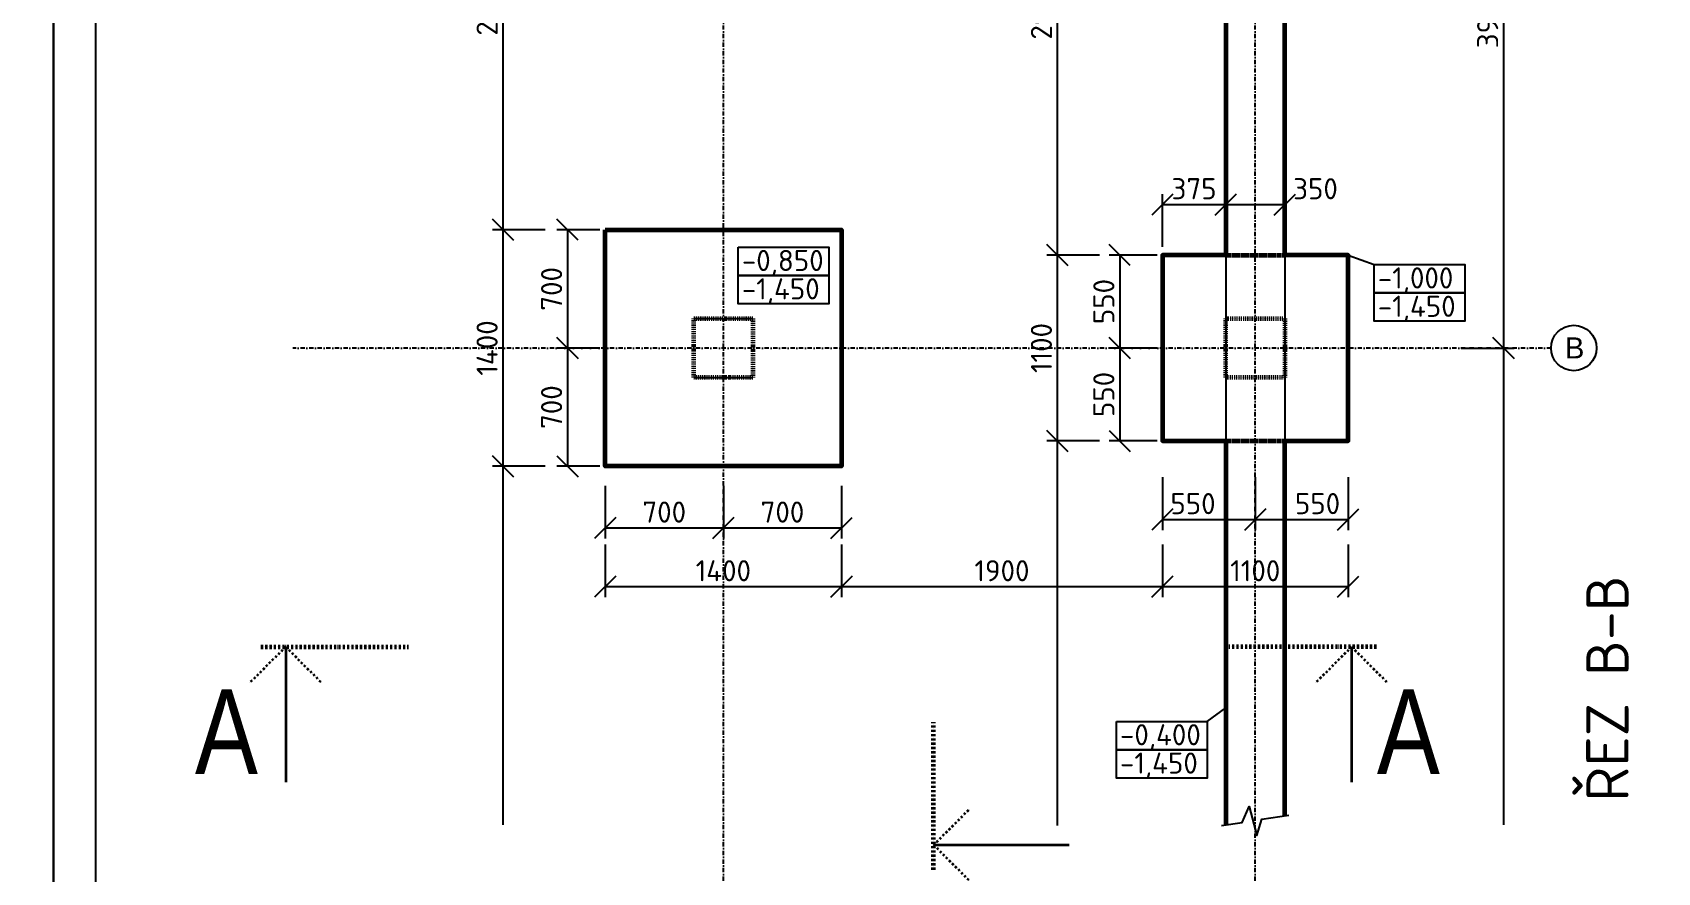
# Model space of a CAD drawing. Header units: millimetres. Extents: x 12904 to 327904, y -199771 to 141779.
# Drawn here: x 117779 to 127402, y 117039 to 122011 of the extents above; entities that cross this region are included whole.
import ezdxf

# ---------------------------------------------------------------- set-up
doc = ezdxf.new("R2010")
doc.units = ezdxf.units.MM
doc.linetypes.add('ČERCHOVANÁ', pattern=[25.4, 12.7, -6.35, 0, -6.35])
doc.linetypes.add('ČÁRKOVANÁ', pattern=[19.05, 12.7, -6.35])
doc.layers.add('_INTERIER', color=8, linetype='Continuous', lineweight=13)
doc.layers.add('Zdivo', color=6, linetype='Continuous', lineweight=60)
for name, color, linetype in [('Kóty', 1, 'Continuous'), ('TEXTY', 3, 'Continuous'), ('Šrafy', 253, 'Continuous')]:
    doc.layers.add(name, color=color, linetype=linetype)
doc.styles.add('ISOCPEUR', font='isocpeur.ttf')
doc.styles.get("Standard").update_dxf_attribs({"font": 'arial.ttf'})
doc.dimstyles.new('1-50', dxfattribs={"dimscale": 50, "dimtxt": 2.5, "dimasz": 2.5, "dimexe": 1.25, "dimexo": 0.625, "dimtad": 1, "dimdec": 0, "dimtxsty": 'ISOCPEUR', "dimblk": 'OBLIQUE', "dimcen": 2.5, "dimclrd": 1, "dimclre": 1, "dimclrt": 3, "dimadec": 0, "dimazin": 0, "dimtfac": 1, "dimtdec": 0, "dimtix": 1, "dimtmove": 1, "dimatfit": 3, "dimldrblk": 'OBLIQUE', "dimfxl": 5, "dimfxlon": 1, "dimtfillclr": 3, "dimarcsym": 0})

# ---------------------------------------------------------------- blocks, each defined once
blk = doc.blocks.new('_OBLIQUE')
at = {"color": 0, "linetype": 'ByBlock'}
blk.add_line((-0.5, -0.5), (0.5, 0.5), dxfattribs=at)
blk = doc.blocks.new('*D27')
at = {"layer": 'Defpoints', "color": 0, "ltscale": 0.5, "transparency": 16777216}
for p in [(124470.3, 120693.7), (124217.4, 120143.7), (124470.3, 120143.7)]:
    blk.add_point(p, dxfattribs=at)
at = {"layer": 'Kóty', "color": 1, "lineweight": -2, "ltscale": 0.5, "transparency": 16777216}
for p, q in [((124439.1, 120693.7), (124154.9, 120693.7)), ((124217.4, 120693.7), (124217.4, 120143.7)), ((124439.1, 120143.7), (124154.9, 120143.7))]:
    blk.add_line(p, q, dxfattribs=at)
at = {"layer": 'Kóty', "color": 1, "lineweight": -2, "ltscale": 0.5, "transparency": 16777216, "xscale": 125, "yscale": 125, "zscale": 125}
for p, rotation in [((124217.4, 120693.7), 90), ((124217.4, 120143.7), 270)]:
    blk.add_blockref('_OBLIQUE', p, dxfattribs=dict(at, rotation=rotation))
at = {"layer": 'Kóty', "color": 3, "ltscale": 0.5, "transparency": 16777216, "insert": (124123.7, 120418.7), "char_height": 125, "attachment_point": 5, "rotation": 90, "style": 'ISOCPEUR'}
blk.add_mtext('550', dxfattribs=at)
blk = doc.blocks.new('*D28')
at = {"layer": 'Defpoints', "color": 0, "ltscale": 0.5, "transparency": 16777216}
for p in [(124470.3, 120143.7), (124217.4, 119593.7), (124470.3, 119593.7)]:
    blk.add_point(p, dxfattribs=at)
at = {"layer": 'Kóty', "color": 1, "lineweight": -2, "ltscale": 0.5, "transparency": 16777216}
for p, q in [((124439.1, 120143.7), (124154.9, 120143.7)), ((124217.4, 120143.7), (124217.4, 119593.7)), ((124439.1, 119593.7), (124154.9, 119593.7))]:
    blk.add_line(p, q, dxfattribs=at)
at = {"layer": 'Kóty', "color": 1, "lineweight": -2, "ltscale": 0.5, "transparency": 16777216, "xscale": 125, "yscale": 125, "zscale": 125}
for p, rotation in [((124217.4, 120143.7), 90), ((124217.4, 119593.7), 270)]:
    blk.add_blockref('_OBLIQUE', p, dxfattribs=dict(at, rotation=rotation))
at = {"layer": 'Kóty', "color": 3, "ltscale": 0.5, "transparency": 16777216, "insert": (124123.7, 119868.7), "char_height": 125, "attachment_point": 5, "rotation": 90, "style": 'ISOCPEUR'}
blk.add_mtext('550', dxfattribs=at)
blk = doc.blocks.new('*D30')
at = {"layer": 'Defpoints', "color": 0, "ltscale": 0.5, "transparency": 16777216}
for p in [(124570.3, 123593.7), (123847.6, 120693.7), (124470.3, 120693.7)]:
    blk.add_point(p, dxfattribs=at)
at = {"layer": 'Kóty', "color": 1, "lineweight": -2, "ltscale": 0.5, "transparency": 16777216}
for p, q in [((124097.6, 123593.7), (123785.1, 123593.7)), ((123847.6, 123593.7), (123847.6, 120693.7)), ((124097.6, 120693.7), (123785.1, 120693.7))]:
    blk.add_line(p, q, dxfattribs=at)
at = {"layer": 'Kóty', "color": 1, "lineweight": -2, "ltscale": 0.5, "transparency": 16777216, "xscale": 125, "yscale": 125, "zscale": 125}
for p, rotation in [((123847.6, 123593.7), 90), ((123847.6, 120693.7), 270)]:
    blk.add_blockref('_OBLIQUE', p, dxfattribs=dict(at, rotation=rotation))
at = {"layer": 'Kóty', "color": 3, "ltscale": 0.5, "transparency": 16777216, "insert": (123753.8, 122143.7), "char_height": 125, "attachment_point": 5, "rotation": 90, "style": 'ISOCPEUR'}
blk.add_mtext('2900', dxfattribs=at)
blk = doc.blocks.new('*D31')
at = {"layer": 'Defpoints', "color": 0, "ltscale": 0.5, "transparency": 16777216}
for p in [(124470.3, 120693.7), (123847.6, 119593.7), (124470.3, 119593.7)]:
    blk.add_point(p, dxfattribs=at)
at = {"layer": 'Kóty', "color": 1, "lineweight": -2, "ltscale": 0.5, "transparency": 16777216}
for p, q in [((124097.6, 120693.7), (123785.1, 120693.7)), ((123847.6, 120693.7), (123847.6, 119593.7)), ((124097.6, 119593.7), (123785.1, 119593.7))]:
    blk.add_line(p, q, dxfattribs=at)
at = {"layer": 'Kóty', "color": 1, "lineweight": -2, "ltscale": 0.5, "transparency": 16777216, "xscale": 125, "yscale": 125, "zscale": 125}
for p, rotation in [((123847.6, 120693.7), 90), ((123847.6, 119593.7), 270)]:
    blk.add_blockref('_OBLIQUE', p, dxfattribs=dict(at, rotation=rotation))
at = {"layer": 'Kóty', "color": 3, "ltscale": 0.5, "transparency": 16777216, "insert": (123753.8, 120143.7), "char_height": 125, "attachment_point": 5, "rotation": 90, "style": 'ISOCPEUR'}
blk.add_mtext('1100', dxfattribs=at)
blk = doc.blocks.new('*D34')
at = {"layer": 'Defpoints', "color": 0, "ltscale": 0.5, "transparency": 16777216}
for p in [(121170.3, 120843.7), (120947.1, 120143.7), (121170.3, 120143.7)]:
    blk.add_point(p, dxfattribs=at)
at = {"layer": 'Kóty', "color": 1, "lineweight": -2, "ltscale": 0.5, "transparency": 16777216}
for p, q in [((121139.1, 120843.7), (120884.6, 120843.7)), ((120947.1, 120843.7), (120947.1, 120143.7)), ((121139.1, 120143.7), (120884.6, 120143.7))]:
    blk.add_line(p, q, dxfattribs=at)
at = {"layer": 'Kóty', "color": 1, "lineweight": -2, "ltscale": 0.5, "transparency": 16777216, "xscale": 125, "yscale": 125, "zscale": 125}
for p, rotation in [((120947.1, 120843.7), 90), ((120947.1, 120143.7), 270)]:
    blk.add_blockref('_OBLIQUE', p, dxfattribs=dict(at, rotation=rotation))
at = {"layer": 'Kóty', "color": 3, "ltscale": 0.5, "transparency": 16777216, "insert": (120853.3, 120493.7), "char_height": 125, "attachment_point": 5, "rotation": 90, "style": 'ISOCPEUR'}
blk.add_mtext('700', dxfattribs=at)
blk = doc.blocks.new('*D35')
at = {"layer": 'Defpoints', "color": 0, "ltscale": 0.5, "transparency": 16777216}
for p in [(121170.3, 120143.7), (120947.1, 119443.7), (121170.3, 119443.7)]:
    blk.add_point(p, dxfattribs=at)
at = {"layer": 'Kóty', "color": 1, "lineweight": -2, "ltscale": 0.5, "transparency": 16777216}
for p, q in [((121139.1, 120143.7), (120884.6, 120143.7)), ((120947.1, 120143.7), (120947.1, 119443.7)), ((121139.1, 119443.7), (120884.6, 119443.7))]:
    blk.add_line(p, q, dxfattribs=at)
at = {"layer": 'Kóty', "color": 1, "lineweight": -2, "ltscale": 0.5, "transparency": 16777216, "xscale": 125, "yscale": 125, "zscale": 125}
for p, rotation in [((120947.1, 120143.7), 90), ((120947.1, 119443.7), 270)]:
    blk.add_blockref('_OBLIQUE', p, dxfattribs=dict(at, rotation=rotation))
at = {"layer": 'Kóty', "color": 3, "ltscale": 0.5, "transparency": 16777216, "insert": (120853.3, 119793.7), "char_height": 125, "attachment_point": 5, "rotation": 90, "style": 'ISOCPEUR'}
blk.add_mtext('700', dxfattribs=at)
blk = doc.blocks.new('*D37')
at = {"layer": 'Defpoints', "color": 0, "ltscale": 0.5, "transparency": 16777216}
for p in [(121320.3, 123493.7), (120564.9, 120843.7), (121170.3, 120843.7)]:
    blk.add_point(p, dxfattribs=at)
at = {"layer": 'Kóty', "color": 1, "lineweight": -2, "ltscale": 0.5, "transparency": 16777216}
for p, q in [((120814.9, 123493.7), (120502.4, 123493.7)), ((120564.9, 123493.7), (120564.9, 120843.7)), ((120814.9, 120843.7), (120502.4, 120843.7))]:
    blk.add_line(p, q, dxfattribs=at)
at = {"layer": 'Kóty', "color": 1, "lineweight": -2, "ltscale": 0.5, "transparency": 16777216, "xscale": 125, "yscale": 125, "zscale": 125}
for p, rotation in [((120564.9, 123493.7), 90), ((120564.9, 120843.7), 270)]:
    blk.add_blockref('_OBLIQUE', p, dxfattribs=dict(at, rotation=rotation))
at = {"layer": 'Kóty', "color": 3, "ltscale": 0.5, "transparency": 16777216, "insert": (120471.2, 122168.7), "char_height": 125, "attachment_point": 5, "rotation": 90, "style": 'ISOCPEUR'}
blk.add_mtext('2650', dxfattribs=at)
blk = doc.blocks.new('*D38')
at = {"layer": 'Defpoints', "color": 0, "ltscale": 0.5, "transparency": 16777216}
for p in [(121170.3, 120843.7), (120564.9, 119443.7), (121170.3, 119443.7)]:
    blk.add_point(p, dxfattribs=at)
at = {"layer": 'Kóty', "color": 1, "lineweight": -2, "ltscale": 0.5, "transparency": 16777216}
for p, q in [((120814.9, 120843.7), (120502.4, 120843.7)), ((120564.9, 120843.7), (120564.9, 119443.7)), ((120814.9, 119443.7), (120502.4, 119443.7))]:
    blk.add_line(p, q, dxfattribs=at)
at = {"layer": 'Kóty', "color": 1, "lineweight": -2, "ltscale": 0.5, "transparency": 16777216, "xscale": 125, "yscale": 125, "zscale": 125}
for p, rotation in [((120564.9, 120843.7), 90), ((120564.9, 119443.7), 270)]:
    blk.add_blockref('_OBLIQUE', p, dxfattribs=dict(at, rotation=rotation))
at = {"layer": 'Kóty', "color": 3, "ltscale": 0.5, "transparency": 16777216, "insert": (120471.2, 120143.7), "char_height": 125, "attachment_point": 5, "rotation": 90, "style": 'ISOCPEUR'}
blk.add_mtext('1400', dxfattribs=at)
blk = doc.blocks.new('*D6')
at = {"layer": 'Defpoints', "color": 0, "ltscale": 0.5, "transparency": 16777216}
for p in [(125985.2, 124043.7), (125985.2, 120143.7), (126490.3, 120143.7)]:
    blk.add_point(p, dxfattribs=at)
at = {"layer": 'Kóty', "color": 1, "lineweight": -2, "ltscale": 0.5, "transparency": 16777216}
for p, q in [((126240.3, 124043.7), (126552.8, 124043.7)), ((126490.3, 124043.7), (126490.3, 120143.7)), ((126240.3, 120143.7), (126552.8, 120143.7))]:
    blk.add_line(p, q, dxfattribs=at)
at = {"layer": 'Kóty', "color": 1, "lineweight": -2, "ltscale": 0.5, "transparency": 16777216, "xscale": 125, "yscale": 125, "zscale": 125}
for p, rotation in [((126490.3, 124043.7), 90), ((126490.3, 120143.7), 270)]:
    blk.add_blockref('_OBLIQUE', p, dxfattribs=dict(at, rotation=rotation))
at = {"layer": 'Kóty', "color": 3, "ltscale": 0.5, "transparency": 16777216, "insert": (126396.6, 122093.7), "char_height": 125, "attachment_point": 5, "rotation": 90, "style": 'ISOCPEUR'}
blk.add_mtext('3900', dxfattribs=at)
blk = doc.blocks.new('*D16')
at = {"layer": 'Defpoints', "color": 0, "ltscale": 0.5, "transparency": 16777216}
for p in [(124845.3, 120992.8), (124470.3, 120693.7), (124845.3, 120693.7)]:
    blk.add_point(p, dxfattribs=at)
at = {"layer": 'Kóty', "color": 1, "lineweight": -2, "ltscale": 0.5, "transparency": 16777216}
for p, q in [((124470.3, 120742.8), (124470.3, 121055.3)), ((124470.3, 120992.8), (124845.3, 120992.8)), ((124845.3, 120742.8), (124845.3, 121055.3))]:
    blk.add_line(p, q, dxfattribs=at)
at = {"layer": 'Kóty', "color": 1, "lineweight": -2, "ltscale": 0.5, "transparency": 16777216, "xscale": 125, "yscale": 125, "zscale": 125, "rotation": 180}
blk.add_blockref('_OBLIQUE', (124470.3, 120992.8), dxfattribs=at)
at = {"layer": 'Kóty', "color": 1, "lineweight": -2, "ltscale": 0.5, "transparency": 16777216, "xscale": 125, "yscale": 125, "zscale": 125}
blk.add_blockref('_OBLIQUE', (124845.3, 120992.8), dxfattribs=at)
at = {"layer": 'Kóty', "color": 3, "ltscale": 0.5, "transparency": 16777216, "insert": (124657.8, 121086.6), "char_height": 125, "attachment_point": 5, "style": 'ISOCPEUR'}
blk.add_mtext('375', dxfattribs=at)
blk = doc.blocks.new('*D17')
at = {"layer": 'Defpoints', "color": 0, "ltscale": 0.5, "transparency": 16777216}
for p in [(125195.3, 120992.8), (124845.3, 120693.7), (125195.3, 120693.7)]:
    blk.add_point(p, dxfattribs=at)
at = {"layer": 'Kóty', "color": 1, "lineweight": -2, "ltscale": 0.5, "transparency": 16777216}
for p, q in [((124845.3, 120742.8), (124845.3, 121055.3)), ((124845.3, 120992.8), (125195.3, 120992.8)), ((125195.3, 120742.8), (125195.3, 121055.3))]:
    blk.add_line(p, q, dxfattribs=at)
at = {"layer": 'Kóty', "color": 1, "lineweight": -2, "ltscale": 0.5, "transparency": 16777216, "xscale": 125, "yscale": 125, "zscale": 125, "rotation": 180}
blk.add_blockref('_OBLIQUE', (124845.3, 120992.8), dxfattribs=at)
at = {"layer": 'Kóty', "color": 1, "lineweight": -2, "ltscale": 0.5, "transparency": 16777216, "xscale": 125, "yscale": 125, "zscale": 125}
blk.add_blockref('_OBLIQUE', (125195.3, 120992.8), dxfattribs=at)
at = {"layer": 'Kóty', "color": 3, "ltscale": 0.5, "transparency": 16777216, "insert": (125377.1, 121086.6), "char_height": 125, "attachment_point": 5, "style": 'ISOCPEUR'}
blk.add_mtext('350', dxfattribs=at)
blk = doc.blocks.new('*D18')
at = {"layer": 'Defpoints', "color": 0, "ltscale": 0.5, "transparency": 16777216}
for p in [(121170.3, 119443.7), (121870.3, 119443.7), (121870.3, 119078.6)]:
    blk.add_point(p, dxfattribs=at)
at = {"layer": 'Kóty', "color": 1, "lineweight": -2, "ltscale": 0.5, "transparency": 16777216}
for p, q in [((121170.3, 119328.6), (121170.3, 119016.1)), ((121870.3, 119328.6), (121870.3, 119016.1)), ((121170.3, 119078.6), (121870.3, 119078.6))]:
    blk.add_line(p, q, dxfattribs=at)
at = {"layer": 'Kóty', "color": 1, "lineweight": -2, "ltscale": 0.5, "transparency": 16777216, "xscale": 125, "yscale": 125, "zscale": 125, "rotation": 180}
blk.add_blockref('_OBLIQUE', (121170.3, 119078.6), dxfattribs=at)
at = {"layer": 'Kóty', "color": 1, "lineweight": -2, "ltscale": 0.5, "transparency": 16777216, "xscale": 125, "yscale": 125, "zscale": 125}
blk.add_blockref('_OBLIQUE', (121870.3, 119078.6), dxfattribs=at)
at = {"layer": 'Kóty', "color": 3, "ltscale": 0.5, "transparency": 16777216, "insert": (121520.3, 119172.4), "char_height": 125, "attachment_point": 5, "style": 'ISOCPEUR'}
blk.add_mtext('700', dxfattribs=at)
blk = doc.blocks.new('*D19')
at = {"layer": 'Defpoints', "color": 0, "ltscale": 0.5, "transparency": 16777216}
for p in [(121870.3, 119443.7), (122570.3, 119443.7), (122570.3, 119078.6)]:
    blk.add_point(p, dxfattribs=at)
at = {"layer": 'Kóty', "color": 1, "lineweight": -2, "ltscale": 0.5, "transparency": 16777216}
for p, q in [((121870.3, 119328.6), (121870.3, 119016.1)), ((122570.3, 119328.6), (122570.3, 119016.1)), ((121870.3, 119078.6), (122570.3, 119078.6))]:
    blk.add_line(p, q, dxfattribs=at)
at = {"layer": 'Kóty', "color": 1, "lineweight": -2, "ltscale": 0.5, "transparency": 16777216, "xscale": 125, "yscale": 125, "zscale": 125, "rotation": 180}
blk.add_blockref('_OBLIQUE', (121870.3, 119078.6), dxfattribs=at)
at = {"layer": 'Kóty', "color": 1, "lineweight": -2, "ltscale": 0.5, "transparency": 16777216, "xscale": 125, "yscale": 125, "zscale": 125}
blk.add_blockref('_OBLIQUE', (122570.3, 119078.6), dxfattribs=at)
at = {"layer": 'Kóty', "color": 3, "ltscale": 0.5, "transparency": 16777216, "insert": (122220.3, 119172.4), "char_height": 125, "attachment_point": 5, "style": 'ISOCPEUR'}
blk.add_mtext('700', dxfattribs=at)
blk = doc.blocks.new('*D20')
at = {"layer": 'Defpoints', "color": 0, "ltscale": 0.5, "transparency": 16777216}
for p in [(121170.3, 119443.7), (122570.3, 119443.7), (122570.3, 118731.4)]:
    blk.add_point(p, dxfattribs=at)
at = {"layer": 'Kóty', "color": 1, "lineweight": -2, "ltscale": 0.5, "transparency": 16777216}
for p, q in [((121170.3, 118981.4), (121170.3, 118668.9)), ((122570.3, 118981.4), (122570.3, 118668.9)), ((121170.3, 118731.4), (122570.3, 118731.4))]:
    blk.add_line(p, q, dxfattribs=at)
at = {"layer": 'Kóty', "color": 1, "lineweight": -2, "ltscale": 0.5, "transparency": 16777216, "xscale": 125, "yscale": 125, "zscale": 125, "rotation": 180}
blk.add_blockref('_OBLIQUE', (121170.3, 118731.4), dxfattribs=at)
at = {"layer": 'Kóty', "color": 1, "lineweight": -2, "ltscale": 0.5, "transparency": 16777216, "xscale": 125, "yscale": 125, "zscale": 125}
blk.add_blockref('_OBLIQUE', (122570.3, 118731.4), dxfattribs=at)
at = {"layer": 'Kóty', "color": 3, "ltscale": 0.5, "transparency": 16777216, "insert": (121870.3, 118825.2), "char_height": 125, "attachment_point": 5, "style": 'ISOCPEUR'}
blk.add_mtext('1400', dxfattribs=at)
blk = doc.blocks.new('*D21')
at = {"layer": 'Defpoints', "color": 0, "ltscale": 0.5, "transparency": 16777216}
for p in [(124470.3, 119593.7), (122570.3, 119443.7), (124470.3, 118731.4)]:
    blk.add_point(p, dxfattribs=at)
at = {"layer": 'Kóty', "color": 1, "lineweight": -2, "ltscale": 0.5, "transparency": 16777216}
for p, q in [((122570.3, 118981.4), (122570.3, 118668.9)), ((124470.3, 118981.4), (124470.3, 118668.9)), ((122570.3, 118731.4), (124470.3, 118731.4))]:
    blk.add_line(p, q, dxfattribs=at)
at = {"layer": 'Kóty', "color": 1, "lineweight": -2, "ltscale": 0.5, "transparency": 16777216, "xscale": 125, "yscale": 125, "zscale": 125, "rotation": 180}
blk.add_blockref('_OBLIQUE', (122570.3, 118731.4), dxfattribs=at)
at = {"layer": 'Kóty', "color": 1, "lineweight": -2, "ltscale": 0.5, "transparency": 16777216, "xscale": 125, "yscale": 125, "zscale": 125}
blk.add_blockref('_OBLIQUE', (124470.3, 118731.4), dxfattribs=at)
at = {"layer": 'Kóty', "color": 3, "ltscale": 0.5, "transparency": 16777216, "insert": (123520.3, 118825.2), "char_height": 125, "attachment_point": 5, "style": 'ISOCPEUR'}
blk.add_mtext('1900', dxfattribs=at)
blk = doc.blocks.new('*D22')
at = {"layer": 'Defpoints', "color": 0, "ltscale": 0.5, "transparency": 16777216}
for p in [(124470.3, 119593.7), (125570.3, 119593.7), (125570.3, 118731.4)]:
    blk.add_point(p, dxfattribs=at)
at = {"layer": 'Kóty', "color": 1, "lineweight": -2, "ltscale": 0.5, "transparency": 16777216}
for p, q in [((124470.3, 118981.4), (124470.3, 118668.9)), ((125570.3, 118981.4), (125570.3, 118668.9)), ((124470.3, 118731.4), (125570.3, 118731.4))]:
    blk.add_line(p, q, dxfattribs=at)
at = {"layer": 'Kóty', "color": 1, "lineweight": -2, "ltscale": 0.5, "transparency": 16777216, "xscale": 125, "yscale": 125, "zscale": 125, "rotation": 180}
blk.add_blockref('_OBLIQUE', (124470.3, 118731.4), dxfattribs=at)
at = {"layer": 'Kóty', "color": 1, "lineweight": -2, "ltscale": 0.5, "transparency": 16777216, "xscale": 125, "yscale": 125, "zscale": 125}
blk.add_blockref('_OBLIQUE', (125570.3, 118731.4), dxfattribs=at)
at = {"layer": 'Kóty', "color": 3, "ltscale": 0.5, "transparency": 16777216, "insert": (125020.3, 118825.2), "char_height": 125, "attachment_point": 5, "style": 'ISOCPEUR'}
blk.add_mtext('1100', dxfattribs=at)
blk = doc.blocks.new('*D23')
at = {"layer": 'Defpoints', "color": 0, "ltscale": 0.5, "transparency": 16777216}
for p in [(124470.3, 119593.7), (125020.3, 119593.7), (125020.3, 119128.6)]:
    blk.add_point(p, dxfattribs=at)
at = {"layer": 'Kóty', "color": 1, "lineweight": -2, "ltscale": 0.5, "transparency": 16777216}
for p, q in [((124470.3, 119378.6), (124470.3, 119066.1)), ((125020.3, 119378.6), (125020.3, 119066.1)), ((124470.3, 119128.6), (125020.3, 119128.6))]:
    blk.add_line(p, q, dxfattribs=at)
at = {"layer": 'Kóty', "color": 1, "lineweight": -2, "ltscale": 0.5, "transparency": 16777216, "xscale": 125, "yscale": 125, "zscale": 125, "rotation": 180}
blk.add_blockref('_OBLIQUE', (124470.3, 119128.6), dxfattribs=at)
at = {"layer": 'Kóty', "color": 1, "lineweight": -2, "ltscale": 0.5, "transparency": 16777216, "xscale": 125, "yscale": 125, "zscale": 125}
blk.add_blockref('_OBLIQUE', (125020.3, 119128.6), dxfattribs=at)
at = {"layer": 'Kóty', "color": 3, "ltscale": 0.5, "transparency": 16777216, "insert": (124651.6, 119222.4), "char_height": 125, "attachment_point": 5, "style": 'ISOCPEUR'}
blk.add_mtext('550', dxfattribs=at)
blk = doc.blocks.new('*D24')
at = {"layer": 'Defpoints', "color": 0, "ltscale": 0.5, "transparency": 16777216}
for p in [(125020.3, 119593.7), (125570.3, 119593.7), (125570.3, 119128.6)]:
    blk.add_point(p, dxfattribs=at)
at = {"layer": 'Kóty', "color": 1, "lineweight": -2, "ltscale": 0.5, "transparency": 16777216}
for p, q in [((125020.3, 119378.6), (125020.3, 119066.1)), ((125570.3, 119378.6), (125570.3, 119066.1)), ((125020.3, 119128.6), (125570.3, 119128.6))]:
    blk.add_line(p, q, dxfattribs=at)
at = {"layer": 'Kóty', "color": 1, "lineweight": -2, "ltscale": 0.5, "transparency": 16777216, "xscale": 125, "yscale": 125, "zscale": 125, "rotation": 180}
blk.add_blockref('_OBLIQUE', (125020.3, 119128.6), dxfattribs=at)
at = {"layer": 'Kóty', "color": 1, "lineweight": -2, "ltscale": 0.5, "transparency": 16777216, "xscale": 125, "yscale": 125, "zscale": 125}
blk.add_blockref('_OBLIQUE', (125570.3, 119128.6), dxfattribs=at)
at = {"layer": 'Kóty', "color": 3, "ltscale": 0.5, "transparency": 16777216, "insert": (125389.1, 119222.4), "char_height": 125, "attachment_point": 5, "style": 'ISOCPEUR'}
blk.add_mtext('550', dxfattribs=at)

msp = doc.modelspace()

# ---------------------------------------------------------------- hatches: boundary and pattern name
at = {"layer": 'Šrafy'}
h = msp.add_hatch(dxfattribs=at)
h.set_pattern_fill('ZDIVO-VYS_PEV', color=256, scale=50)
h.set_pattern_definition([(45, (-372505.85, 110739.35), (-106.066017, 106.066017), []), (45, (-372435.14, 110739.35), (-106.066017, 106.066017), []), (135, (-372505.85, 110739.35), (-106.066017, -106.066017), []), (135, (-372435.14, 110739.35), (-106.066017, -106.066017), [])])
h.paths.add_polyline_path([(134942.3, 123776.7), (134942.3, 123901.7), (134067.3, 123901.7), (134067.3, 123276.7), (134942.3, 123276.7)])
h.paths.add_polyline_path([(134942.3, 124526.7), (134092.3, 124526.7), (134092.3, 123901.7), (134942.3, 123901.7)])
h.paths.add_polyline_path([(134942.3, 125151.7), (134092.3, 125151.7), (134092.3, 124526.7), (134942.3, 124526.7)])
h.paths.add_polyline_path([(128800.1, 123366.4), (129187.6, 123366.4), (129187.6, 123591.4), (128800.1, 123591.4)], flags=9)
h.paths.add_polyline_path([(128578.4, 123565), (128878.4, 123565), (128878.4, 123790), (128578.4, 123790)], flags=9)
h.paths.add_polyline_path([(127749.4, 123366.4), (128074.4, 123366.4), (128074.4, 123591.4), (127749.4, 123591.4)], flags=9)
h.paths.add_polyline_path([(128881.3, 122947.8), (129206.3, 122947.8), (129206.3, 123172.8), (128881.3, 123172.8)], flags=9)
h.paths.add_polyline_path([(127721, 122947.8), (128046, 122947.8), (128046, 123172.8), (127721, 123172.8)], flags=9)
h.paths.add_polyline_path([(128368.8, 122529.6), (128668.8, 122529.6), (128668.8, 122754.6), (128368.8, 122754.6)], flags=9)
h.paths.add_polyline_path([(128579.7, 122752.1), (128879.7, 122752.1), (128879.7, 122977.1), (128579.7, 122977.1)], flags=9)
h.paths.add_polyline_path([(127736.3, 122529.6), (128061.3, 122529.6), (128061.3, 122754.6), (127736.3, 122754.6)], flags=9)
h.paths.add_polyline_path([(133518.5, 123426.7), (133518.5, 123751.7), (133293.5, 123751.7), (133293.5, 123426.7)], flags=9)
h.paths.add_polyline_path([(133518.5, 122939.2), (133518.5, 123239.2), (133293.5, 123239.2), (133293.5, 122939.2)], flags=9)
h.paths.add_polyline_path([(133518.5, 122626.7), (133518.5, 122926.7), (133293.5, 122926.7), (133293.5, 122626.7)], flags=9)
h.paths.add_polyline_path([(133518.5, 121301.7), (133518.5, 121626.7), (133293.5, 121626.7), (133293.5, 121301.7)], flags=9)
h.paths.add_polyline_path([(133244.7, 123941), (133244.7, 124178.5), (133019.7, 124178.5), (133019.7, 123941)], flags=9)
h.paths.add_polyline_path([(133244.7, 123364.2), (133244.7, 123689.2), (133019.7, 123689.2), (133019.7, 123364.2)], flags=9)
h.paths.add_polyline_path([(133244.7, 121395.5), (133244.7, 121783), (133019.7, 121783), (133019.7, 121395.5)], flags=9)
h.paths.add_polyline_path([(133244.7, 122939.2), (133244.7, 123239.2), (133019.7, 123239.2), (133019.7, 122939.2)], flags=9)
h.paths.add_polyline_path([(132028.2, 115770.9), (134190.7, 115770.9), (134190.7, 116033.4), (132028.2, 116033.4)], flags=9)
h.paths.add_polyline_path([(132028.2, 116027), (136703.2, 116027), (136703.2, 116289.5), (132028.2, 116289.5)], flags=9)
h.paths.add_polyline_path([(134716.3, 118107.7), (136516.3, 118107.7), (136516.3, 118317.7), (134716.3, 118317.7)], flags=9)
h.paths.add_polyline_path([(134713.8, 117055.2), (136088.8, 117055.2), (136088.8, 117280.2), (134713.8, 117280.2)], flags=9)
h.paths.add_polyline_path([(134716.3, 117207.7), (138426.3, 117207.7), (138426.3, 117417.7), (134716.3, 117417.7)], flags=9)
h.paths.add_polyline_path([(134711.3, 117362.7), (136936.3, 117362.7), (136936.3, 117602.7), (134711.3, 117602.7)], flags=9)
h.paths.add_polyline_path([(134716.3, 117507.7), (137186.3, 117507.7), (137186.3, 117717.7), (134716.3, 117717.7)], flags=9)
h.paths.add_polyline_path([(134712.3, 118407.7), (137537.3, 118407.7), (137537.3, 118617.7), (134712.3, 118617.7)], flags=9)
h.paths.add_polyline_path([(134504.6, 119231.3), (134729.6, 119231.3), (134729.6, 119418.8), (134504.6, 119418.8)], flags=9)
h.paths.add_polyline_path([(134716.3, 117657.7), (138456.3, 117657.7), (138456.3, 117867.7), (134716.3, 117867.7)], flags=9)
h.paths.add_polyline_path([(134721.3, 117822.7), (137236.3, 117822.7), (137236.3, 118002.7), (134721.3, 118002.7)], flags=9)
h.paths.add_polyline_path([(134716.3, 117957.7), (138361.3, 117957.7), (138361.3, 118167.7), (134716.3, 118167.7)], flags=9)
h.paths.add_polyline_path([(134716.3, 118257.7), (138261.3, 118257.7), (138261.3, 118467.7), (134716.3, 118467.7)], flags=9)
h.paths.add_polyline_path([(134718.8, 118560.2), (136633.8, 118560.2), (136633.8, 118755.2), (134718.8, 118755.2)], flags=9)
h.paths.add_polyline_path([(134718.8, 118720.2), (137388.8, 118720.2), (137388.8, 118915.2), (134718.8, 118915.2)], flags=9)
h.paths.add_polyline_path([(134718.8, 118860.2), (137083.8, 118860.2), (137083.8, 119055.2), (134718.8, 119055.2)], flags=9)
h.paths.add_polyline_path([(134716.3, 119007.7), (138436.3, 119007.7), (138436.3, 119217.7), (134716.3, 119217.7)], flags=9)
h.paths.add_polyline_path([(133667, 124169.5), (133892, 124169.5), (133892, 124357), (133667, 124357)], flags=9)
h.paths.add_polyline_path([(119410.9, 123399.2), (119954.6, 123399.2), (119954.6, 123624.2), (119410.9, 123624.2)], flags=9)
h.paths.add_polyline_path([(119410.9, 123567), (119979.6, 123567), (119979.6, 123792), (119410.9, 123792)], flags=9)
h.paths.add_polyline_path([(123116.8, 124303.1), (123660.5, 124303.1), (123660.5, 124528.1), (123116.8, 124528.1)], flags=9)
h.paths.add_polyline_path([(123116.8, 124470.9), (123685.5, 124470.9), (123685.5, 124695.9), (123116.8, 124695.9)], flags=9)
h.paths.add_polyline_path([(125341.6, 122078.3), (125885.4, 122078.3), (125885.4, 122303.3), (125341.6, 122303.3)], flags=9)
h.paths.add_polyline_path([(125341.6, 122246.1), (125910.4, 122246.1), (125910.4, 122471.1), (125341.6, 122471.1)], flags=9)
h.paths.add_polyline_path([(124181.7, 117561.5), (124725.4, 117561.5), (124725.4, 117786.5), (124181.7, 117786.5)], flags=9)
h.paths.add_polyline_path([(124181.7, 117729.3), (124750.4, 117729.3), (124750.4, 117954.3), (124181.7, 117954.3)], flags=9)
h.paths.add_polyline_path([(121992.3, 123029.4), (122536.1, 123029.4), (122536.1, 123254.4), (121992.3, 123254.4)], flags=9)
h.paths.add_polyline_path([(121992.3, 123197.2), (122523.6, 123197.2), (122523.6, 123422.2), (121992.3, 123422.2)], flags=9)
h.paths.add_polyline_path([(125590.1, 124184.1), (126133.9, 124184.1), (126133.9, 124409.1), (125590.1, 124409.1)], flags=9)
h.paths.add_polyline_path([(125590.1, 124351.9), (126121.4, 124351.9), (126121.4, 124576.9), (125590.1, 124576.9)], flags=9)
h.paths.add_polyline_path([(125708.6, 120265.6), (126252.4, 120265.6), (126252.4, 120490.6), (125708.6, 120490.6)], flags=9)
h.paths.add_polyline_path([(125708.6, 120433.4), (126239.9, 120433.4), (126239.9, 120658.4), (125708.6, 120658.4)], flags=9)
h.paths.add_polyline_path([(121942.4, 120369), (122486.1, 120369), (122486.1, 120594), (121942.4, 120594)], flags=9)
h.paths.add_polyline_path([(121942.4, 120536.8), (122498.6, 120536.8), (122498.6, 120761.8), (121942.4, 120761.8)], flags=9)
h.paths.add_polyline_path([(132286.1, 122437.3), (132842.4, 122437.3), (132842.4, 122662.3), (132286.1, 122662.3)], flags=9)
h.paths.add_polyline_path([(136036.5, 119812.3), (136567.8, 119812.3), (136567.8, 120037.3), (136036.5, 120037.3)], flags=9)
h.paths.add_polyline_path([(135594.5, 121536), (136125.7, 121536), (136125.7, 121761), (135594.5, 121761)], flags=9)
h.paths.add_polyline_path([(134135.5, 120062.3), (134679.3, 120062.3), (134679.3, 120287.3), (134135.5, 120287.3)], flags=9)
h.paths.add_polyline_path([(135713.8, 123931.5), (136270.1, 123931.5), (136270.1, 124156.5), (135713.8, 124156.5)], flags=9)
h.paths.add_polyline_path([(136502.2, 123009.9), (136864.7, 123009.9), (136864.7, 123272.4), (136502.2, 123272.4)], flags=9)
h.paths.add_polyline_path([(136324.2, 123181.5), (136880.5, 123181.5), (136880.5, 123406.5), (136324.2, 123406.5)], flags=9)
h.paths.add_polyline_path([(131883, 123926.2), (132245.5, 123926.2), (132245.5, 124113.7), (131883, 124113.7)], flags=9)
h.paths.add_polyline_path([(131619.2, 124094.9), (132262.9, 124094.9), (132262.9, 124319.9), (131619.2, 124319.9)], flags=9)
h.paths.add_polyline_path([(130830.3, 126028.8), (132705.3, 126028.8), (132705.3, 126403.8), (130830.3, 126403.8)], flags=9)
h.paths.add_polyline_path([(127318.2, 117371.6), (127318.2, 118846.6), (126793.2, 118846.6), (126793.2, 117371.6)], flags=9)
h.paths.add_polyline_path([(118837.8, 116472.8), (120362.8, 116472.8), (120362.8, 116997.8), (118837.8, 116997.8)], flags=9)
h.paths.add_polyline_path([(118837.8, 126003.8), (120437.8, 126003.8), (120437.8, 126528.8), (118837.8, 126528.8)], flags=9)
h.paths.add_polyline_path([(127908.5, 121181.7), (127908.5, 121406.7), (127721, 121406.7), (127721, 121181.7)], flags=9)
h.paths.add_polyline_path([(128435.7, 125533.5), (128435.7, 125896), (128173.2, 125896), (128173.2, 125533.5)], flags=9)
h.paths.add_polyline_path([(127964, 124610.4), (127964, 125166.6), (127739, 125166.6), (127739, 124610.4)], flags=9)
h.paths.add_polyline_path([(128783.3, 119326.2), (128783.3, 119882.4), (128558.3, 119882.4), (128558.3, 119326.2)], flags=9)
h.paths.add_polyline_path([(129833.3, 119524.1), (129833.3, 120055.4), (129608.3, 120055.4), (129608.3, 119524.1)], flags=9)
h.paths.add_polyline_path([(129733.3, 122054.1), (129733.3, 122597.8), (129508.3, 122597.8), (129508.3, 122054.1)], flags=9)
h.paths.add_polyline_path([(128784.6, 120784.5), (128784.6, 121340.8), (128559.6, 121340.8), (128559.6, 120784.5)], flags=9)
h.paths.add_polyline_path([(128264, 125355.5), (128264, 125911.8), (128039, 125911.8), (128039, 125355.5)], flags=9)
h.paths.add_polyline_path([(128044.4, 121826.1), (128044.4, 122188.6), (127856.9, 122188.6), (127856.9, 121826.1)], flags=9)
h.paths.add_polyline_path([(127875.6, 121562.3), (127875.6, 122206.1), (127650.6, 122206.1), (127650.6, 121562.3)], flags=9)
h.paths.add_polyline_path([(120500.3, 115397.8), (120725.3, 115397.8), (120725.3, 115585.3), (120500.3, 115585.3)], flags=9)
h.paths.add_polyline_path([(126510.1, 114870.6), (126872.6, 114870.6), (126872.6, 115133.1), (126510.1, 115133.1)], flags=9)
h.paths.add_polyline_path([(131562, 117156), (133549.5, 117156), (133549.5, 117418.5), (131562, 117418.5)], flags=9)
h.paths.add_polyline_path([(131562, 116368.5), (137130.7, 116368.5), (137130.7, 116631), (131562, 116631)], flags=9)
h.paths.add_polyline_path([(131562, 116668.5), (137155.7, 116668.5), (137155.7, 116931), (131562, 116931)], flags=9)
h.paths.add_polyline_path([(131584.5, 118363.7), (132054.5, 118363.7), (132054.5, 118513.7), (131584.5, 118513.7)], flags=9)
h.paths.add_polyline_path([(131562, 117606), (132974.5, 117606), (132974.5, 117868.5), (131562, 117868.5)], flags=9)
h.paths.add_polyline_path([(131574.5, 117873.7), (134389.5, 117873.7), (134389.5, 118083.7), (131574.5, 118083.7)], flags=9)
h.paths.add_polyline_path([(131574.5, 118068.5), (132249.5, 118068.5), (132249.5, 118256), (131574.5, 118256)], flags=9)
h.paths.add_polyline_path([(131562, 118506), (132699.5, 118506), (132699.5, 118768.5), (131562, 118768.5)], flags=9)
h.paths.add_polyline_path([(131579.5, 118788.7), (134104.5, 118788.7), (134104.5, 118968.7), (131579.5, 118968.7)], flags=9)
h.paths.add_polyline_path([(131562, 118956), (133062, 118956), (133062, 119218.5), (131562, 119218.5)], flags=9)
h.paths.add_polyline_path([(130547.7, 119203.8), (133922.7, 119203.8), (133922.7, 119728.8), (130547.7, 119728.8)], flags=9)
h.paths.add_polyline_path([(125587, 115342.3), (126143.3, 115342.3), (126143.3, 115567.3), (125587, 115567.3)], flags=9)
h.paths.add_polyline_path([(121050, 114523), (121606.2, 114523), (121606.2, 114748), (121050, 114748)], flags=9)
h.paths.add_polyline_path([(121247.9, 113473), (121779.2, 113473), (121779.2, 113698), (121247.9, 113698)], flags=9)
h.paths.add_polyline_path([(123030.7, 113573), (123574.5, 113573), (123574.5, 113798), (123030.7, 113798)], flags=9)
h.paths.add_polyline_path([(122508.3, 114521.7), (123064.6, 114521.7), (123064.6, 114746.7), (122508.3, 114746.7)], flags=9)
h.paths.add_polyline_path([(126332.2, 115042.3), (126888.5, 115042.3), (126888.5, 115267.3), (126332.2, 115267.3)], flags=9)
h.paths.add_polyline_path([(122802.8, 115261.9), (123165.3, 115261.9), (123165.3, 115449.4), (122802.8, 115449.4)], flags=9)
h.paths.add_polyline_path([(122539, 115430.6), (123182.8, 115430.6), (123182.8, 115655.6), (122539, 115655.6)], flags=9)
h.paths.add_polyline_path([(123992.9, 116554.3), (123992.9, 117177), (123242.9, 117177), (123242.9, 116554.3)], flags=9)
h.paths.add_polyline_path([(123992.9, 126030), (123992.9, 126652.7), (123242.9, 126652.7), (123242.9, 126030)], flags=9)
h.paths.add_polyline_path([(125614.7, 117497.5), (126239.1, 117497.5), (126239.1, 118247.5), (125614.7, 118247.5)], flags=9)
h.paths.add_polyline_path([(118615.5, 117497.5), (119239.8, 117497.5), (119239.8, 118247.5), (118615.5, 118247.5)], flags=9)
h.paths.add_polyline_path([(131762.4, 112517.6), (135187.4, 112517.6), (135187.4, 112742.6), (131762.4, 112742.6)], flags=9)
h.paths.add_polyline_path([(130722.9, 115516.1), (132760.4, 115516.1), (132760.4, 115741.1), (130722.9, 115741.1)], flags=9)
h.paths.add_polyline_path([(132372.4, 115117.6), (133359.9, 115117.6), (133359.9, 115342.6), (132372.4, 115342.6)], flags=9)
h.paths.add_polyline_path([(132372.4, 114602), (134378.6, 114602), (134378.6, 114827), (132372.4, 114827)], flags=9)
h.paths.add_polyline_path([(130828.4, 115248.5), (131390.9, 115248.5), (131390.9, 115389.1), (130828.4, 115389.1)], flags=9)
h.paths.add_polyline_path([(130819, 114797.3), (131484.7, 114797.3), (131484.7, 114994.2), (130819, 114994.2)], flags=9)
h.paths.add_polyline_path([(132328.6, 113588.4), (133753.6, 113588.4), (133753.6, 114038.4), (132328.6, 114038.4)], flags=9)
h.paths.add_polyline_path([(131700.3, 112616.3), (134625.3, 112616.3), (134625.3, 113066.3), (131700.3, 113066.3)], flags=9)
h.paths.add_polyline_path([(137388.5, 112566), (138363.5, 112566), (138363.5, 113016), (137388.5, 113016)], flags=9)
h.paths.add_polyline_path([(137300, 113276.6), (137815.6, 113276.6), (137815.6, 113417.2), (137300, 113417.2)], flags=9)
h.paths.add_polyline_path([(137300, 113526.5), (137553.1, 113526.5), (137553.1, 113667.2), (137300, 113667.2)], flags=9)
h.paths.add_polyline_path([(137300, 113776.6), (137496.9, 113776.6), (137496.9, 113917.2), (137300, 113917.2)], flags=9)
h.paths.add_polyline_path([(130819, 114249.3), (131400.3, 114249.3), (131400.3, 114446.2), (130819, 114446.2)], flags=9)
h.paths.add_polyline_path([(130828.4, 113008.7), (131344, 113008.7), (131344, 113149.3), (130828.4, 113149.3)], flags=9)
h.paths.add_polyline_path([(136040.6, 113017.1), (136603.1, 113017.1), (136603.1, 113214), (136040.6, 113214)], flags=9)
h.paths.add_polyline_path([(136040.6, 113767.2), (136565.6, 113767.2), (136565.6, 113964.1), (136040.6, 113964.1)], flags=9)
h.paths.add_polyline_path([(136050, 113276.5), (136490.6, 113276.5), (136490.6, 113417.1), (136050, 113417.1)], flags=9)
h.paths.add_polyline_path([(136040.6, 113517.1), (136603.1, 113517.1), (136603.1, 113714), (136040.6, 113714)], flags=9)
h.paths.add_polyline_path([(121791.7, 125845.7), (121952.7, 125845.7), (121952.7, 126037.1), (121791.7, 126037.1)], flags=9)
h.paths.add_polyline_path([(124944.8, 125848.9), (125103.6, 125848.9), (125103.6, 126033.9), (124944.8, 126033.9)], flags=9)
h.paths.add_polyline_path([(126821.9, 120050.5), (127000.9, 120050.5), (127000.9, 120238), (126821.9, 120238)], flags=9)
h.paths.add_polyline_path([(126821.6, 123950.5), (127001.1, 123950.5), (127001.1, 124138), (126821.6, 124138)], flags=9)

# ---------------------------------------------------------------- linework, layer by layer
for points in [[(96904.2, 126929.3), (117904.2, 126929.3), (117904.2, 112079.3), (96904.2, 112079.3)], [(117904.2, 126929.3), (138904.2, 126929.3), (138904.2, 112079.3), (117904.2, 112079.3)], [(118154.2, 126679.3), (138654.2, 126679.3), (138654.2, 112329.3), (118154.2, 112329.3)]]:
    msp.add_lwpolyline(points, close=True)
for points in [[(107404.2, 126929.3), (117904.2, 126929.3), (117904.2, 112079.3), (107404.2, 112079.3)], [(128404.2, 112079.3), (117904.2, 112079.3), (117904.2, 126929.3), (128404.2, 126929.3)], [(125195.3, 124218.7), (125195.3, 117375.3)], [(119295.6, 123868.7), (124845.3, 123868.7), (124845.3, 117320.1)], [(121695.3, 120318.7), (122045.3, 120318.7)], [(121695.3, 119968.7), (122045.3, 119968.7)], [(124819.8, 117316.1), (124943.7, 117335.6), (124983.3, 117430.4), (125030.2, 117257.7), (125058.7, 117353.7), (125219.9, 117379.1)]]:
    msp.add_lwpolyline(points)
at = {"layer": '_INTERIER', "ltscale": 0.5}
msp.add_line((125195.3, 123868.7), (125195.3, 120318.7), dxfattribs=at)
msp.add_lwpolyline([(122570.3, 120143.7), (122570.3, 120143.7), (122570.3, 120843.7), (121170.3, 120843.7), (121170.3, 119443.7), (122570.3, 119443.7), (122570.3, 120143.7)], dxfattribs=at)
at = {"layer": 'Kóty', "ltscale": 0.5}
for p, q in [((125570.3, 120693.7), (125724.7, 120637.8)), ((124734.6, 117933.6), (124845.3, 118013))]:
    msp.add_line(p, q, dxfattribs=at)
at = {"layer": 'Kóty', "color": 1, "ltscale": 0.5}
for p, q in [((126240.3, 120143.7), (126552.8, 120143.7)), ((126490.3, 120143.7), (126490.3, 117320.1)), ((124097.6, 119593.7), (123785.1, 119593.7)), ((123847.6, 119593.7), (123847.6, 117316.1)), ((120814.9, 119443.7), (120502.4, 119443.7)), ((120564.9, 119443.7), (120564.9, 117320.1))]:
    msp.add_line(p, q, dxfattribs=at)
at = {"layer": 'Kóty', "linetype": 'ČERCHOVANÁ', "ltscale": 2}
for points in [[(121870.3, 112510), (121870.3, 125807.2)], [(125020.3, 112510), (125020.3, 125807.2)], [(126772, 120143.7), (119321.8, 120143.7)]]:
    msp.add_lwpolyline(points, dxfattribs=at)
at = {"layer": 'Kóty', "ltscale": 0.5}
for points in [[(121958.4, 120741.2), (122495.3, 120741.2), (122495.3, 120573.4), (121958.4, 120573.4)], [(125724.7, 120637.8), (126261.5, 120637.8), (126261.5, 120469.9), (125724.7, 120469.9)], [(121958.4, 120573.4), (122495.3, 120573.4), (122495.3, 120405.5), (121958.4, 120405.5)], [(125724.7, 120469.9), (126261.5, 120469.9), (126261.5, 120302.1), (125724.7, 120302.1)], [(124197.8, 117933.6), (124734.6, 117933.6), (124734.6, 117765.8), (124197.8, 117765.8)], [(124197.8, 117765.8), (124734.6, 117765.8), (124734.6, 117598), (124197.8, 117598)]]:
    msp.add_lwpolyline(points, close=True, dxfattribs=at)
at = {"layer": 'Kóty'}
msp.add_circle((126906.5, 120143.7), 134.5, dxfattribs=at)
at = {"layer": 'TEXTY', "color": 1, "linetype": 'ČERCHOVANÁ', "lineweight": 35}
for p, q in [((119278.5, 118374.6), (119066.3, 118162.5)), ((119278.5, 118374.6), (119490.6, 118162.5)), ((125590.6, 118374.6), (125378.5, 118162.5)), ((125590.6, 118374.6), (125802.8, 118162.5)), ((123115.8, 117201.9), (123327.9, 117414)), ((123115.8, 117201.9), (123327.9, 116989.8))]:
    msp.add_line(p, q, dxfattribs=at)
at = {"layer": 'TEXTY', "color": 1, "linetype": 'ČERCHOVANÁ', "lineweight": 60}
for p, q in [((119131.8, 118374.6), (120005.9, 118374.6)), ((125737.3, 118374.6), (124863.2, 118374.6)), ((123115.8, 117055.2), (123115.8, 117929.4))]:
    msp.add_line(p, q, dxfattribs=at)
at = {"layer": 'TEXTY', "color": 1, "lineweight": 35}
for p, q in [((119278.5, 118374.6), (119278.5, 117572.8)), ((125590.6, 118374.6), (125590.6, 117572.8)), ((123115.8, 117201.9), (123917.6, 117201.9))]:
    msp.add_line(p, q, dxfattribs=at)
at = {"layer": 'Zdivo', "linetype": 'ČÁRKOVANÁ', "ltscale": 0.35}
for p, q in [((124845.3, 120693.7), (125195.3, 120693.7)), ((124845.3, 119593.7), (125195.3, 119593.7))]:
    msp.add_line(p, q, dxfattribs=at)
at = {"layer": 'Zdivo', "ltscale": 0.5}
for points in [[(125195.3, 117375.3), (125195.3, 119593.7), (125570.3, 119593.7), (125570.3, 120693.7), (125195.3, 120693.7), (125195.3, 123593.7), (125470.3, 123593.7), (125470.3, 124493.7), (124570.3, 124493.7), (124570.3, 124218.7), (122420.3, 124218.7), (122420.3, 124593.7), (121320.3, 124593.7), (121320.3, 124218.7), (119240.5, 124218.7)], [(119295.6, 123868.7), (121320.3, 123868.7), (121320.3, 123493.7), (122420.3, 123493.7), (122420.3, 123868.7), (124570.3, 123868.7), (124570.3, 123593.7), (124845.3, 123593.7), (124845.3, 120693.7), (124470.3, 120693.7), (124470.3, 119593.7), (124845.3, 119593.7), (124845.3, 117320.1)]]:
    msp.add_lwpolyline(points, dxfattribs=at)
msp.add_lwpolyline([(121170.3, 120843.7), (122570.3, 120843.7), (122570.3, 119443.7), (121170.3, 119443.7)], close=True, dxfattribs=at)
at = {"layer": 'Zdivo', "linetype": 'ČERCHOVANÁ', "ltscale": 0.5}
for points in [[(122045.3, 119968.7), (121695.3, 119968.7), (121695.3, 120318.7), (122045.3, 120318.7)], [(125195.3, 119968.7), (124845.3, 119968.7), (124845.3, 120318.7), (125195.3, 120318.7)]]:
    msp.add_lwpolyline(points, close=True, dxfattribs=at)

# ---------------------------------------------------------------- block references
at = {"layer": 'Kóty', "color": 1, "ltscale": 0.5, "xscale": 125, "yscale": 125, "zscale": 125, "rotation": 90}
for p in [(126490.3, 120143.7), (123847.6, 119593.7), (120564.9, 119443.7)]:
    msp.add_blockref('_OBLIQUE', p, dxfattribs=at)

# ---------------------------------------------------------------- texts
at = {"linetype": 'Continuous', "lineweight": 30, "style": 'ISOCPEUR'}
msp.add_text('ŘEZ B-B', height=250, rotation=90, dxfattribs=at).set_placement((127230.7, 117459.1))
at = {"layer": 'Kóty', "color": 3, "style": 'ISOCPEUR'}
for s, p in [('-0,850', (121979.9, 120599.3)), ('-1,000', (125746.1, 120495.9)), ('-1,450', (121979.9, 120431.5)), ('-1,450', (125746.1, 120328.1)), ('-0,400', (124219.2, 117791.8)), ('-1,450', (124219.2, 117624))]:
    msp.add_text(s, height=125, dxfattribs=at).set_placement(p)
at = {"layer": 'Kóty', "color": 3}
msp.add_text('B', height=125, dxfattribs=at).set_placement((126853.1, 120081.7))
at = {"layer": 'TEXTY', "color": 1, "linetype": 'ČERCHOVANÁ', "lineweight": 35, "width": 0.8}
for p in [(118741.3, 117622.5), (125740.6, 117622.5)]:
    msp.add_text('A', height=500, dxfattribs=at).set_placement(p)

# ---------------------------------------------------------------- dimensions: what is measured, and where the dimension line sits
at = {"layer": 'Kóty', "ltscale": 0.5}
for base, p1, p2, picture, middle in [((126490.3, 120143.7), (125985.2, 124043.7), (125985.2, 120143.7), '*D6', (126396.6, 122093.7)), ((123847.6, 120693.7), (124570.3, 123593.7), (124470.3, 120693.7), '*D30', (123753.8, 122143.7)), ((120564.9, 120843.7), (121320.3, 123493.7), (121170.3, 120843.7), '*D37', (120471.2, 122168.7)), ((120564.9, 119443.7), (121170.3, 120843.7), (121170.3, 119443.7), '*D38', (120471.2, 120143.7)), ((120947.1, 120143.7), (121170.3, 120843.7), (121170.3, 120143.7), '*D34', (120853.3, 120493.7)), ((123847.6, 119593.7), (124470.3, 120693.7), (124470.3, 119593.7), '*D31', (123753.8, 120143.7)), ((124217.4, 120143.7), (124470.3, 120693.7), (124470.3, 120143.7), '*D27', (124123.7, 120418.7)), ((120947.1, 119443.7), (121170.3, 120143.7), (121170.3, 119443.7), '*D35', (120853.3, 119793.7)), ((124217.4, 119593.7), (124470.3, 120143.7), (124470.3, 119593.7), '*D28', (124123.7, 119868.7))]:
    dim = msp.add_linear_dim(base=base, p1=p1, p2=p2, angle=90, dimstyle='1-50', dxfattribs=at)
    dim.commit()
    dim.dimension.update_dxf_attribs({"geometry": picture, "text_midpoint": middle})
for base, p1, p2, picture, middle in [((124845.3, 120992.8), (124470.3, 120693.7), (124845.3, 120693.7), '*D16', (124657.8, 121086.6)), ((124470.3, 118731.4), (122570.3, 119443.7), (124470.3, 119593.7), '*D21', (123520.3, 118825.2)), ((125570.3, 118731.4), (124470.3, 119593.7), (125570.3, 119593.7), '*D22', (125020.3, 118825.2)), ((121870.3, 119078.6), (121170.3, 119443.7), (121870.3, 119443.7), '*D18', (121520.3, 119172.4)), ((122570.3, 118731.4), (121170.3, 119443.7), (122570.3, 119443.7), '*D20', (121870.3, 118825.2)), ((122570.3, 119078.6), (121870.3, 119443.7), (122570.3, 119443.7), '*D19', (122220.3, 119172.4))]:
    dim = msp.add_linear_dim(base=base, p1=p1, p2=p2, dimstyle='1-50', dxfattribs=at)
    dim.commit()
    dim.dimension.update_dxf_attribs({"geometry": picture, "text_midpoint": middle})
for base, p1, p2, picture, middle in [((125195.3, 120992.8), (124845.3, 120693.7), (125195.3, 120693.7), '*D17', (125377.1, 120992.8)), ((125020.3, 119128.6), (124470.3, 119593.7), (125020.3, 119593.7), '*D23', (124651.6, 119128.6)), ((125570.3, 119128.6), (125020.3, 119593.7), (125570.3, 119593.7), '*D24', (125389.1, 119128.6))]:
    dim = msp.add_linear_dim(base=base, p1=p1, p2=p2, dimstyle='1-50', dxfattribs=at)
    dim.commit()
    dim.dimension.update_dxf_attribs({"geometry": picture, "text_midpoint": middle, "dimtype": 160})

doc.saveas('drawing.dxf')
